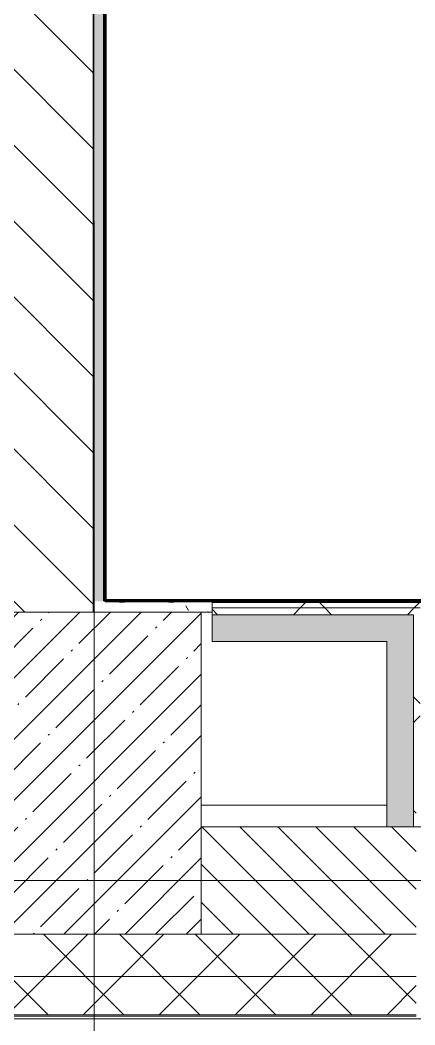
# Model space of a CAD drawing. Header units: millimetres. Extents: x -4060 to 187734, y -8553 to 29000.
# Drawn here: x 29472 to 30207, y -269 to 1602 of the extents above; entities that cross this region are included whole.
import ezdxf

# ---------------------------------------------------------------- set-up
doc = ezdxf.new("R2010")
doc.units = ezdxf.units.MM
doc.linetypes.add('Осевая', pattern=[3175, 635, -476.25, 1587.5, -476.25])
for name, color, linetype, lineweight in [('A-WALL', 7, 'Continuous', 9), ('I-WALL', 7, 'Continuous', 9), ('S-COLS', 7, 'Continuous', 9), ('Оси', 7, 'Continuous', 9), ('Оси-2', 7, 'Осевая', 9)]:
    doc.layers.add(name, color=color, linetype=linetype, lineweight=lineweight)
for name, color, linetype, lineweight, true_color in [('A-WALL-1', 7, 'Continuous', 9, 0xc0c0c0), ('A-WALL-3', 7, 'Continuous', 9, 0xff80c0), ('I-WALL-4', 7, 'Continuous', 9, 0xc0c0c0), ('I-WALL-5', 7, 'Continuous', 9, 0xcbc7bf), ('I-WALL-7', 7, 'Continuous', 80, 0xff80c0), ('S-WALL-ANLY-1', 7, 'Continuous', 5, 0x008040)]:
    doc.layers.add(name, color=color, linetype=linetype, lineweight=lineweight, true_color=true_color)
pattern_1 = [(0, (0, 0), (121.92, 30.48), [10.058, -81.382, 10.058, -81.382, -487.68]), (0, (0, 0), (121.92, 30.48), [-182.88, 10.058, -172.822, 10.058, -81.382, -213.36]), (0, (0, 0), (121.92, 30.48), [-457.2, 10.058, -50.902, 10.058, -142.342]), (120, (45.72, 15.24), (-87.356454, 90.345817), [10.058, -81.382, 10.058, -81.382, -487.68]), (120, (45.72, 15.24), (-87.356454, 90.345817), [-182.88, 10.058, -172.822, 10.058, -81.382, -213.36]), (120, (45.72, 15.24), (-87.356454, 90.345817), [-457.2, 10.058, -50.902, 10.058, -142.342]), (240, (60.96, 76.2), (-34.563546, -120.825817), [10.058, -81.382, 10.058, -81.382, -487.68]), (240, (60.96, 76.2), (-34.563546, -120.825817), [-182.88, 10.058, -172.822, 10.058, -81.382, -213.36]), (240, (60.96, 76.2), (-34.563546, -120.825817), [-457.2, 10.058, -50.902, 10.058, -142.342])]
pattern_2 = [(45, (0, 0), (-106.066, 106.066), []), (135, (0, 0), (-106.066, -106.066), [])]

# ---------------------------------------------------------------- blocks, each defined once
blk = doc.blocks.new('BSC_Колонна _Прямоугольная - 600х600-V2-План отделки стен 1 этажа в осях 1-12')
at = {"layer": 'S-COLS'}
h = blk.add_hatch(dxfattribs=at)
h.set_pattern_fill('FP_5', color=256, style=0, pattern_type=2)
h.set_pattern_definition([(45, (-29509.74, -200), (-57.02463, 57.02463), []), (45, (-29452.72, -200), (-57.02463, 57.02463), [100.806, -20.161, 3.353, -16.808])])
h.paths.add_polyline_path([(300, -300), (300, 300), (-300, 300), (-300, -300)])
for p, q in [((300, 300), (-300, 300)), ((-300, 300), (-300, -300)), ((300, -300), (300, 300)), ((-300, -300), (300, -300))]:
    blk.add_line(p, q, dxfattribs=at)

msp = doc.modelspace()

# ---------------------------------------------------------------- hatches: boundary and pattern name
at = {"layer": 'A-WALL'}
h = msp.add_hatch(dxfattribs=at)
h.set_pattern_fill('FP_33', color=256, style=0, pattern_type=2)
h.set_pattern_definition([(135, (0, 0), (-35.35534, -35.35534), [])])
h.paths.add_polyline_path([(30210, -100), (30210, 100), (29809.7, 100), (29809.7, -100)])
h = msp.add_hatch(dxfattribs=at)
h.set_pattern_fill('FP_8', color=256, style=0, pattern_type=2)
h.set_pattern_definition([(45, (0, 0), (-70.71068, 70.71068), []), (135, (0, 0), (-70.71068, -70.71068), [])])
h.paths.add_polyline_path([(36311.8, -250), (37090, -250), (37090, -100), (35970, -100), (35970, -250)])
h.paths.add_polyline_path([(29209.7, -250), (30210, -250), (30210, -100), (29209.7, -100), (29209.7, -207.1)])
h.paths.add_polyline_path([(38760, -250), (38760, -100), (37990, -100), (37990, -250)])
h.paths.add_polyline_path([(3510, -250), (3730, -250), (3730, -100), (-260, -100), (-260, -250), (986.5, -250)])
h.paths.add_polyline_path([(12760, -250), (12760, -100), (12010, -100), (12010, -250)])
h.paths.add_polyline_path([(14860, -250), (15610, -250), (15610, -100), (14860, -100), (14860, -242.8)])
h.paths.add_polyline_path([(16510, -250), (17260, -250), (17260, -100), (16510, -100), (16510, -238.7)])
h.paths.add_polyline_path([(19360, -250), (20710, -250), (20710, -100), (19360, -100), (19360, -231.6)])
h.paths.add_polyline_path([(33594.5, -250), (33870, -250), (33870, -100), (33010, -100), (33010, -250)])
h.paths.add_polyline_path([(21610, -250), (22635, -250), (22635, -100), (21610, -100), (21610, -226)])
h.paths.add_polyline_path([(25435, -250), (26410, -250), (26410, -100), (25435, -100), (25435, -216.5)])
h.paths.add_polyline_path([(27310, -250), (28309.7, -250), (28309.7, -100), (27310, -100), (27310, -211.8)])
h.paths.add_polyline_path([(6830, -250), (8259.7, -250), (8259.7, -100), (6830, -100)])
h.paths.add_polyline_path([(9159.7, -250), (9910, -250), (9910, -100), (9159.7, -100), (9159.7, -118)])
at = {"layer": 'I-WALL'}
h = msp.add_hatch(dxfattribs=at)
h.set_pattern_fill('FP_20', color=256, style=0, pattern_type=2)
h.set_pattern_definition([(135, (0, 0), (-70.71068, -70.71068), [])])
h.paths.add_polyline_path([(29609.7, 500), (29609.7, 7300), (29409.7, 7300), (29409.7, 500), (29599.2, 500)])
h = msp.add_hatch(dxfattribs=at)
h.set_pattern_fill('FP_106', color=256, style=0, pattern_type=2)
h.set_pattern_definition(pattern_1)
h.paths.add_polyline_path([(29628.7, 520), (29628.7, 7280), (29609.7, 7280), (29609.7, 520)])
h = msp.add_hatch(dxfattribs=at)
h.set_pattern_fill('FP_106', color=256, style=0, pattern_type=2)
h.set_pattern_definition(pattern_1)
h.paths.add_polyline_path([(29609.7, 500), (29829.7, 500), (29829.7, 520), (29609.7, 520), (29609.7, 500.9)])
h = msp.add_hatch(dxfattribs=at)
h.set_pattern_fill('FP_108', color=256, style=0, pattern_type=2)
h.set_pattern_definition(pattern_2)
h.paths.add_polyline_path([(30197.8, 507.5), (30217.5, 507.5), (30217.5, 520), (29829.7, 520), (29829.7, 507.5), (30155, 507.5)])
h = msp.add_hatch(dxfattribs=at)
h.set_pattern_fill('FP_108', color=256, style=0, pattern_type=2)
h.set_pattern_definition(pattern_2)
h.paths.add_polyline_path([(30197.8, 495), (30205, 495), (30204.5, 507.5), (29829.7, 507.5), (29829.7, 495), (30155, 495)])
h = msp.add_hatch(dxfattribs=at)
h.set_pattern_fill('FP_108', color=256, style=0, pattern_type=2)
h.set_pattern_definition(pattern_2)
h.paths.add_polyline_path([(30210, 100), (30210, 150), (30217.5, 150), (30217.5, 507.5), (30205, 507.5), (30205, 100)])
for points in [[(30155, 445), (30155, 495), (29829.7, 495), (29829.7, 445)], [(30155, 100), (30205, 100), (30205, 495), (30155, 495), (30155, 115.8)]]:
    msp.add_hatch(color=256, dxfattribs=at).paths.add_polyline_path(points)

# ---------------------------------------------------------------- linework, layer by layer
at = {"layer": 'A-WALL'}
for p, q in [((29630.7, 520), (29629.7, 520)), ((29829.7, 500), (29829.7, 520)), ((30217.5, 507.5), (29829.7, 507.5)), ((30205, 495), (29829.7, 495)), ((30205, 100), (30205, 495)), ((29809.7, -100), (30210, -100)), ((29209.7, -250), (30210, -250)), ((29209.7, -253), (30210, -253))]:
    msp.add_line(p, q, dxfattribs=at)
at = {"layer": 'A-WALL-1'}
for p, q in [((30155, 100), (29809.7, 100)), ((21610, -258), (38760, -258))]:
    msp.add_line(p, q, dxfattribs=at)
at = {"layer": 'A-WALL-3'}
msp.add_line((29630.7, 520), (29829.7, 520), dxfattribs=at)
at = {"layer": 'I-WALL-4'}
for p, q in [((29608.7, 7300), (29608.7, 500)), ((29609.7, 500), (29609.7, 7300)), ((29628.7, 520), (29628.7, 7279)), ((29629.7, 520), (29628.7, 520)), ((29809.7, 500), (29829.7, 500)), ((29829.7, 500), (29829.7, 445)), ((29829.7, 445), (30155, 445)), ((30155, 445), (30155, 100)), ((29809.7, 140), (30155, 140))]:
    msp.add_line(p, q, dxfattribs=at)
at = {"layer": 'I-WALL-5'}
msp.add_line((33010, 100), (30155, 100), dxfattribs=at)
at = {"layer": 'I-WALL-7'}
for p, q in [((29629.7, 7279), (29629.7, 520)), ((29630.7, 521), (29630.7, 7279)), ((30231, 521), (29630.7, 521)), ((29829.7, 520), (30230, 520))]:
    msp.add_line(p, q, dxfattribs=at)
at = {"layer": 'S-WALL-ANLY-1'}
msp.add_line((29209.7, -179), (30210, -179), dxfattribs=at)
at = {"layer": 'Оси'}
msp.add_line((29610, -1906.3), (29610, 593.7), dxfattribs=at)
at = {"layer": 'Оси-2'}
for p, q in [((29610, 593.7), (29610, 24898.1)), ((-760.2, 0), (35990, 0))]:
    msp.add_line(p, q, dxfattribs=at)

# ---------------------------------------------------------------- block references
at = {"layer": 'S-COLS'}
msp.add_blockref('BSC_Колонна _Прямоугольная - 600х600-V2-План отделки стен 1 этажа в осях 1-12', (29509.7, 200), dxfattribs=at)

doc.saveas('drawing.dxf')
